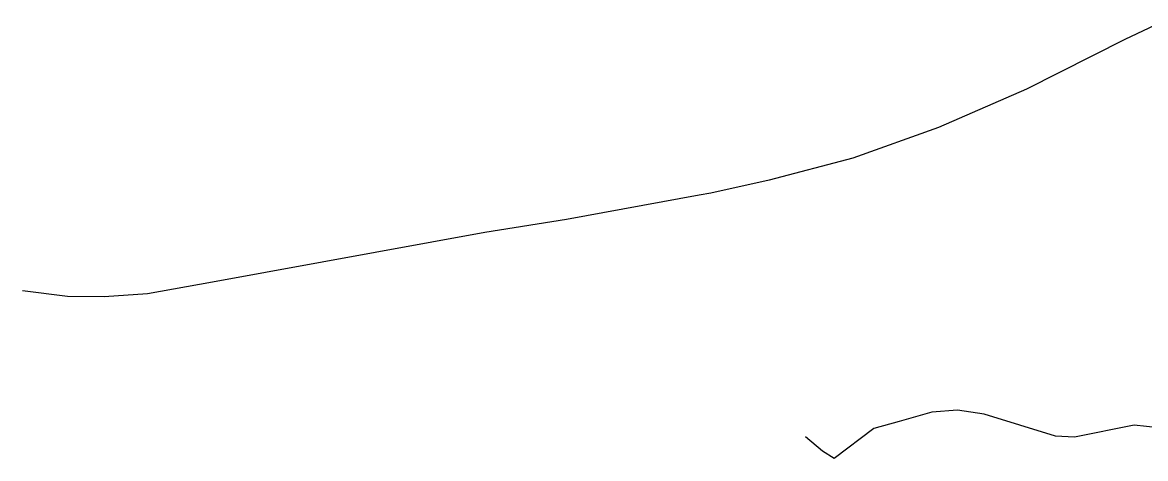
# Model space of a CAD drawing. Extents: x -8864 to 13231, y -7697 to 8949.
# Drawn here: x -5545 to -4968, y 992 to 1215 of the extents above; entities that cross this region are included whole.
import ezdxf

# ---------------------------------------------------------------- set-up
doc = ezdxf.new("R2010")
doc.units = 0
doc.layers.add('OSM_HIGHWAY_SERVICE', color=8, linetype='CONTINUOUS')
doc.layers.add('OSM_HIGHWAY_TERTIARY', color=8, linetype='CONTINUOUS')

msp = doc.modelspace()

# ---------------------------------------------------------------- linework, layer by layer
at = {"layer": 'OSM_HIGHWAY_SERVICE'}
for p, q in [((-5078.139915, 1015.343114), (-5094.969932, 1010.572852)), ((-5065.015871, 1016.399466), (-5078.139915, 1015.343114)), ((-5051.371152, 1014.286762), (-5065.015871, 1016.399466)), ((-5094.969932, 1010.572852), (-5107.902552, 1007.025734)), ((-5014.655988, 1003.15615), (-5051.371152, 1014.286762)), ((-4974.242507, 1008.715897), (-5004.985236, 1002.488981)), ((-4961.646793, 1007.392677), (-4974.242507, 1008.715897)), ((-5107.902552, 1007.025734), (-5128.308374, 991.614117)), ((-5004.985236, 1002.488981), (-5014.655988, 1003.15615)), ((-5134.326751, 995.461461), (-5143.048038, 1002.733609)), ((-5128.308374, 991.614117), (-5134.326751, 995.461461))]:
    msp.add_line(p, q, dxfattribs=at)
at = {"layer": 'OSM_HIGHWAY_TERTIARY'}
for p, q in [((-4960.62076, 1215.149278), (-4979.142967, 1206.420476)), ((-4979.142967, 1206.420476), (-5029.564106, 1180.934599)), ((-5029.564106, 1180.934599), (-5074.747878, 1161.375411)), ((-5074.747878, 1161.375411), (-5118.645279, 1145.607971)), ((-5118.645279, 1145.607971), (-5161.700414, 1134.332805)), ((-5161.700414, 1134.332805), (-5191.585563, 1127.64999)), ((-5197.60394, 1126.571399), (-5265.643764, 1114.195404)), ((-5191.585563, 1127.64999), (-5197.60394, 1126.571399)), ((-5265.643764, 1114.195404), (-5307.565667, 1107.468111)), ((-5307.565667, 1107.468111), (-5447.305346, 1081.982234)), ((-5447.305346, 1081.982234), (-5480.682072, 1076.055544)), ((-5521.792337, 1074.643369), (-5544.84747, 1077.612273)), ((-5502.856654, 1074.509935), (-5521.792337, 1074.643369)), ((-5480.682072, 1076.055544), (-5502.856654, 1074.509935))]:
    msp.add_line(p, q, dxfattribs=at)

doc.saveas('drawing.dxf')
